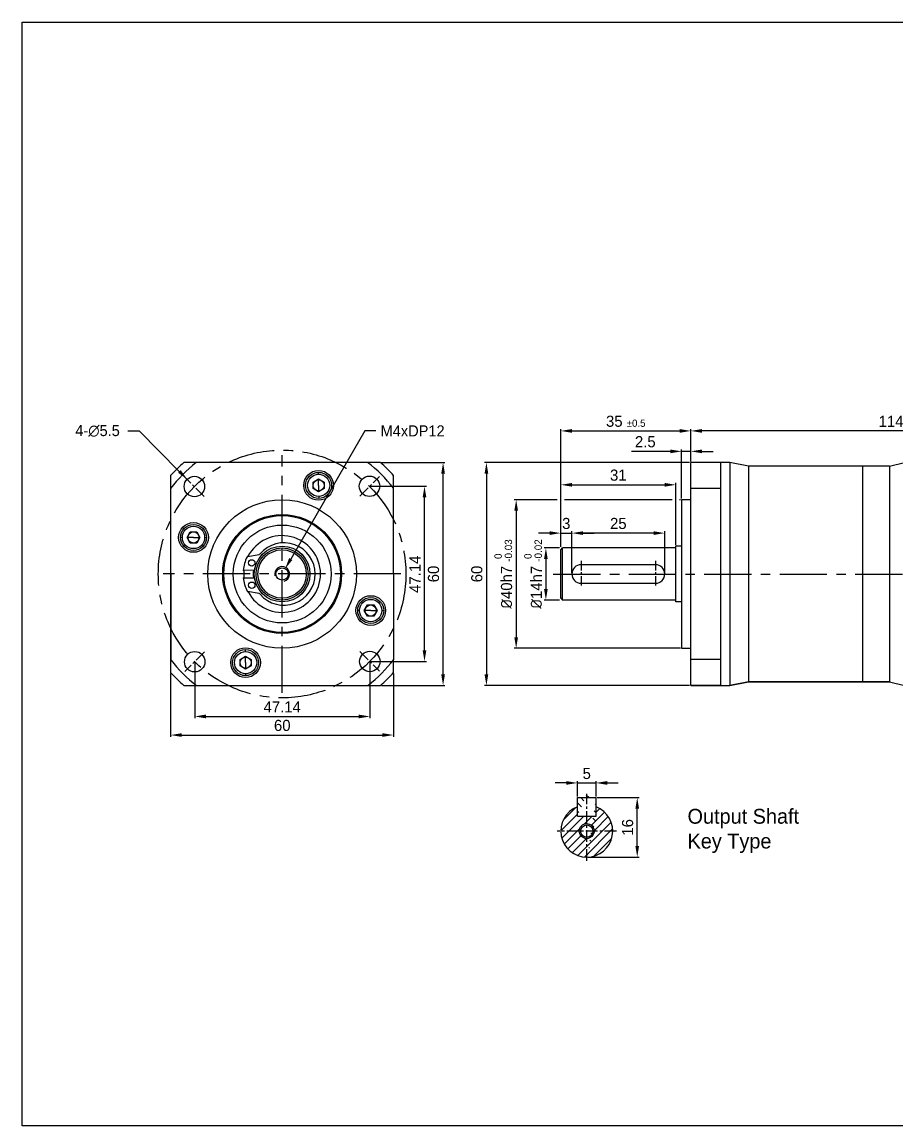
# Model space of a CAD drawing. Header units: millimetres. Extents: x 0 to 420, y 0 to 297.
# Drawn here: x 0 to 235.5, y 0 to 297 of the extents above; entities that cross this region are included whole.
import ezdxf

# ---------------------------------------------------------------- set-up
doc = ezdxf.new("R2010")
doc.units = ezdxf.units.MM
doc.header["$PDSIZE"] = -1
doc.linetypes.add('CENTERX2', pattern=[20.32, 12.7, -2.54, 2.54, -2.54])
doc.layers.add('외형선', color=7, linetype='Continuous', lineweight=25)
for name, color, linetype in [('중심선', 1, 'CENTERX2'), ('치수', 3, 'Continuous'), ('치수선', 3, 'Continuous')]:
    doc.layers.add(name, color=color, linetype=linetype)
doc.styles.add('누리로봇 문자스타일_20230829', font='GOTHIC.TTF')
doc.dimstyles.new('A3기본 치수스타일', dxfattribs={"dimtxt": 3, "dimasz": 3, "dimexe": 0.5, "dimexo": 0.3, "dimgap": 1, "dimtad": 1, "dimtoh": 1, "dimdec": 1, "dimzin": 12, "dimdsep": 46, "dimtxsty": '누리로봇 문자스타일_20230829', "dimcen": 0.09, "dimclrd": 3, "dimclre": 3, "dimclrt": 3, "dimadec": 0, "dimazin": 3, "dimtm": 1e-09, "dimtfac": 1, "dimtdec": 1, "dimtofl": 0, "dimtmove": 0, "dimatfit": 3, "dimfxl": 1, "dimfrac": 2, "dimarcsym": 0})
doc.dimstyles.new('A3지시선 치수스타일', dxfattribs={"dimtxt": 3, "dimasz": 3, "dimexe": 0.5, "dimexo": 0.3, "dimgap": 0.396875, "dimtad": 0, "dimtih": 1, "dimtoh": 1, "dimdec": 1, "dimzin": 12, "dimdsep": 46, "dimtxsty": '누리로봇 문자스타일_20230829', "dimcen": 0.09, "dimclrd": 3, "dimclre": 3, "dimclrt": 3, "dimadec": 0, "dimazin": 3, "dimtm": 1e-09, "dimtfac": 1, "dimtdec": 1, "dimtofl": 0, "dimtmove": 0, "dimatfit": 3, "dimfxl": 1, "dimfrac": 2, "dimarcsym": 0})
doc.dimstyles.new('A3치수선 초과 치수스타일', dxfattribs={"dimtxt": 3, "dimasz": 3, "dimexe": 0.5, "dimexo": 0.3, "dimgap": 1, "dimtad": 1, "dimdec": 1, "dimzin": 12, "dimdsep": 46, "dimtxsty": '누리로봇 문자스타일_20230829', "dimcen": 0.09, "dimclrd": 3, "dimclre": 3, "dimclrt": 3, "dimadec": 0, "dimazin": 3, "dimtm": 1e-09, "dimtfac": 1, "dimtdec": 1, "dimtofl": 0, "dimtmove": 0, "dimatfit": 3, "dimfxl": 1, "dimfrac": 2, "dimarcsym": 0})

# ---------------------------------------------------------------- blocks, each defined once
blk = doc.blocks.new('*D14')
at = {"layer": 'Defpoints', "color": 0}
for p in [(180, 187), (180, 178.5), (145, 155.5)]:
    blk.add_point(p, dxfattribs=at)
at = {"layer": '치수', "color": 3, "lineweight": -2}
for p, q in [((145, 155.8), (145, 187.5)), ((180, 178.8), (180, 187.5)), ((148, 187), (177, 187))]:
    blk.add_line(p, q, dxfattribs=at)
at = {"layer": '치수', "color": 3}
for points in [[(148, 187.5), (148, 186.5), (145, 187)], [(177, 187.5), (177, 186.5), (180, 187)]]:
    blk.add_solid(points, dxfattribs=at)
at = {"layer": '치수', "color": 3, "insert": (162.5, 189.58), "char_height": 3, "attachment_point": 5, "style": '누리로봇 문자스타일_20230829'}
blk.add_mtext('35 {\\H0.65x;%%P0.5}', dxfattribs=at)
blk = doc.blocks.new('*D18')
at = {"layer": 'Defpoints', "color": 0}
for p in [(145, 155.5), (141, 141.5), (145, 141.5)]:
    blk.add_point(p, dxfattribs=at)
at = {"layer": '치수선', "color": 3, "lineweight": -2}
for p, q in [((144.7, 155.5), (140.5, 155.5)), ((141, 152.5), (141, 144.5)), ((144.7, 141.5), (140.5, 141.5))]:
    blk.add_line(p, q, dxfattribs=at)
at = {"layer": '치수선', "color": 3}
for points in [[(140.5, 152.5), (141.5, 152.5), (141, 155.5)], [(140.5, 144.5), (141.5, 144.5), (141, 141.5)]]:
    blk.add_solid(points, dxfattribs=at)
at = {"layer": '치수선', "color": 3, "insert": (137.55, 148.5), "char_height": 3, "attachment_point": 5, "rotation": 90, "style": '누리로봇 문자스타일_20230829'}
blk.add_mtext('{\\fISOCPEUR|b0|i0|c0|p34;%%C}14h7 {\\H0.66x;\\S 0^ -0.02;}', dxfattribs=at)
blk = doc.blocks.new('*D19')
at = {"layer": 'Defpoints', "color": 0}
for p in [(177.5, 168.5), (133, 128.5), (177.5, 128.5)]:
    blk.add_point(p, dxfattribs=at)
at = {"layer": '치수선', "color": 3, "lineweight": -2}
for p, q in [((144, 168.5), (132.5, 168.5)), ((175, 168.5), (146, 168.5)), ((177.2, 168.5), (177, 168.5)), ((133, 165.5), (133, 131.5)), ((177.2, 128.5), (132.5, 128.5))]:
    blk.add_line(p, q, dxfattribs=at)
at = {"layer": '치수선', "color": 3}
for points in [[(132.5, 165.5), (133.5, 165.5), (133, 168.5)], [(132.5, 131.5), (133.5, 131.5), (133, 128.5)]]:
    blk.add_solid(points, dxfattribs=at)
at = {"layer": '치수선', "color": 3, "insert": (129.55, 148.5), "char_height": 3, "attachment_point": 5, "rotation": 90, "style": '누리로봇 문자스타일_20230829'}
blk.add_mtext('{\\fISOCPEUR|b0|i0|c0|p34;%%C}40h7 {\\H0.66x;\\S 0^ -0.03;}', dxfattribs=at)
blk = doc.blocks.new('*D20')
at = {"layer": 'Defpoints', "color": 0}
for p in [(180, 178.5), (125, 118.5), (180, 118.5)]:
    blk.add_point(p, dxfattribs=at)
at = {"layer": '치수선', "color": 3, "lineweight": -2}
for p, q in [((179.7, 178.5), (124.5, 178.5)), ((125, 175.5), (125, 121.5)), ((179.7, 118.5), (124.5, 118.5))]:
    blk.add_line(p, q, dxfattribs=at)
at = {"layer": '치수선', "color": 3}
for points in [[(124.5, 175.5), (125.5, 175.5), (125, 178.5)], [(124.5, 121.5), (125.5, 121.5), (125, 118.5)]]:
    blk.add_solid(points, dxfattribs=at)
at = {"layer": '치수선', "color": 3, "insert": (122.42, 148.5), "char_height": 3, "attachment_point": 5, "rotation": 90, "style": '누리로봇 문자스타일_20230829'}
blk.add_mtext('60', dxfattribs=at)
blk = doc.blocks.new('*D15')
at = {"layer": 'Defpoints', "color": 0}
for p in [(148, 159.5), (148, 148.5), (173, 148.5)]:
    blk.add_point(p, dxfattribs=at)
at = {"layer": '치수', "color": 3, "lineweight": -2}
for p, q in [((148, 148.8), (148, 160)), ((170, 159.5), (151, 159.5)), ((173, 148.8), (173, 160))]:
    blk.add_line(p, q, dxfattribs=at)
at = {"layer": '치수', "color": 3}
for points in [[(151, 160), (151, 159), (148, 159.5)], [(170, 160), (170, 159), (173, 159.5)]]:
    blk.add_solid(points, dxfattribs=at)
at = {"layer": '치수', "color": 3, "insert": (160.5, 162.08), "char_height": 3, "attachment_point": 5, "style": '누리로봇 문자스타일_20230829'}
blk.add_mtext('25', dxfattribs=at)
blk = doc.blocks.new('*D21')
at = {"layer": 'Defpoints', "color": 0}
for p in [(176, 172.5), (145, 155.5), (176, 156)]:
    blk.add_point(p, dxfattribs=at)
at = {"layer": '치수', "color": 3, "lineweight": -2}
for p, q in [((145, 155.8), (145, 173)), ((148, 172.5), (173, 172.5)), ((176, 156.3), (176, 173))]:
    blk.add_line(p, q, dxfattribs=at)
at = {"layer": '치수', "color": 3}
for points in [[(148, 173), (148, 172), (145, 172.5)], [(173, 173), (173, 172), (176, 172.5)]]:
    blk.add_solid(points, dxfattribs=at)
at = {"layer": '치수', "color": 3, "insert": (160.5, 175.08), "char_height": 3, "attachment_point": 5, "style": '누리로봇 문자스타일_20230829'}
blk.add_mtext('31', dxfattribs=at)
blk = doc.blocks.new('*D16')
at = {"layer": 'Defpoints', "color": 0}
for p in [(145, 159.5), (148, 159.5), (148, 148.5)]:
    blk.add_point(p, dxfattribs=at)
at = {"layer": '치수', "color": 3, "lineweight": -2}
for p, q in [((142, 159.5), (139, 159.5)), ((145, 159.8), (145, 160)), ((145, 159.5), (148, 159.5)), ((148, 148.8), (148, 160)), ((151, 159.5), (154, 159.5))]:
    blk.add_line(p, q, dxfattribs=at)
at = {"layer": '치수', "color": 3}
for points in [[(142, 160), (142, 159), (145, 159.5)], [(151, 160), (151, 159), (148, 159.5)]]:
    blk.add_solid(points, dxfattribs=at)
at = {"layer": '치수', "color": 3, "insert": (146.5, 162.08), "char_height": 3, "attachment_point": 5, "style": '누리로봇 문자스타일_20230829'}
blk.add_mtext('3', dxfattribs=at)
blk = doc.blocks.new('*D17')
at = {"layer": 'Defpoints', "color": 0}
for p in [(180, 181.5), (180, 181.5), (177.5, 168.5)]:
    blk.add_point(p, dxfattribs=at)
at = {"layer": '치수', "color": 3, "lineweight": -2}
for p, q in [((174.5, 181.5), (164.02, 181.5)), ((177.5, 168.8), (177.5, 182)), ((180, 181.5), (177.5, 181.5)), ((180, 181.8), (180, 182)), ((183, 181.5), (186, 181.5))]:
    blk.add_line(p, q, dxfattribs=at)
at = {"layer": '치수', "color": 3}
for points in [[(174.5, 182), (174.5, 181), (177.5, 181.5)], [(183, 182), (183, 181), (180, 181.5)]]:
    blk.add_solid(points, dxfattribs=at)
at = {"layer": '치수', "color": 3, "insert": (167.76, 184.08), "char_height": 3, "attachment_point": 5, "style": '누리로봇 문자스타일_20230829'}
blk.add_mtext('2.5', dxfattribs=at)
blk = doc.blocks.new('*D25')
at = {"layer": 'Defpoints', "color": 0}
for p in [(180, 187), (180, 178.5), (294, 176)]:
    blk.add_point(p, dxfattribs=at)
at = {"layer": '치수', "color": 3, "lineweight": -2}
for p, q in [((180, 178.8), (180, 187.5)), ((294, 176.3), (294, 187.5)), ((291, 187), (183, 187))]:
    blk.add_line(p, q, dxfattribs=at)
at = {"layer": '치수', "color": 3}
for points in [[(183, 187.5), (183, 186.5), (180, 187)], [(291, 187.5), (291, 186.5), (294, 187)]]:
    blk.add_solid(points, dxfattribs=at)
at = {"layer": '치수', "color": 3, "insert": (237, 189.56), "char_height": 3, "attachment_point": 5, "style": '누리로봇 문자스타일_20230829'}
blk.add_mtext('114 {\\H0.65x;%%P0.5}', dxfattribs=at)
blk = doc.blocks.new('*D26')
at = {"layer": 'Defpoints', "color": 0}
for p in [(154.5, 92.28), (149.5, 88.33), (154.5, 88.33)]:
    blk.add_point(p, dxfattribs=at)
at = {"layer": '치수선', "color": 3, "lineweight": -2}
for p, q in [((146.5, 92.28), (143.5, 92.28)), ((149.5, 88.63), (149.5, 92.78)), ((149.5, 92.28), (154.5, 92.28)), ((154.5, 88.63), (154.5, 92.78)), ((157.5, 92.28), (160.5, 92.28))]:
    blk.add_line(p, q, dxfattribs=at)
at = {"layer": '치수선', "color": 3}
for points in [[(146.5, 92.78), (146.5, 91.78), (149.5, 92.28)], [(157.5, 92.78), (157.5, 91.78), (154.5, 92.28)]]:
    blk.add_solid(points, dxfattribs=at)
at = {"layer": '치수선', "color": 3, "insert": (152, 94.81), "char_height": 3, "attachment_point": 5, "style": '누리로봇 문자스타일_20230829'}
blk.add_mtext('5', dxfattribs=at)
blk = doc.blocks.new('*D27')
at = {"layer": 'Defpoints', "color": 0}
for p in [(154.5, 88.33), (165.59, 88.33), (152, 72.33)]:
    blk.add_point(p, dxfattribs=at)
at = {"layer": '치수선', "color": 3, "lineweight": -2}
for p, q in [((154.8, 88.33), (166.09, 88.33)), ((165.59, 75.33), (165.59, 85.33)), ((152.3, 72.33), (166.09, 72.33))]:
    blk.add_line(p, q, dxfattribs=at)
at = {"layer": '치수선', "color": 3}
for points in [[(165.09, 85.33), (166.09, 85.33), (165.59, 88.33)], [(165.09, 75.33), (166.09, 75.33), (165.59, 72.33)]]:
    blk.add_solid(points, dxfattribs=at)
at = {"layer": '치수선', "color": 3, "insert": (163.01, 80.33), "char_height": 3, "attachment_point": 5, "rotation": 90, "style": '누리로봇 문자스타일_20230829'}
blk.add_mtext('16', dxfattribs=at)
blk = doc.blocks.new('*D28')
at = {"layer": 'Defpoints', "color": 0}
for p in [(40, 122.04), (100, 122.04), (100, 105.17)]:
    blk.add_point(p, dxfattribs=at)
at = {"layer": '치수선', "color": 3, "lineweight": -2}
for p, q in [((40, 121.74), (40, 104.67)), ((100, 121.74), (100, 104.67)), ((43, 105.17), (97, 105.17))]:
    blk.add_line(p, q, dxfattribs=at)
at = {"layer": '치수선', "color": 3}
for points in [[(43, 105.67), (43, 104.67), (40, 105.17)], [(97, 105.67), (97, 104.67), (100, 105.17)]]:
    blk.add_solid(points, dxfattribs=at)
at = {"layer": '치수선', "color": 3, "insert": (70.04, 107.74), "char_height": 3, "attachment_point": 5, "style": '누리로봇 문자스타일_20230829'}
blk.add_mtext('60', dxfattribs=at)
blk = doc.blocks.new('*D29')
at = {"layer": 'Defpoints', "color": 0}
for p in [(96.46, 178.5), (113.33, 178.5), (96.46, 118.5)]:
    blk.add_point(p, dxfattribs=at)
at = {"layer": '치수선', "color": 3, "lineweight": -2}
for p, q in [((96.76, 178.5), (113.83, 178.5)), ((113.33, 121.5), (113.33, 175.5)), ((96.76, 118.5), (113.83, 118.5))]:
    blk.add_line(p, q, dxfattribs=at)
at = {"layer": '치수선', "color": 3}
for points in [[(112.83, 175.5), (113.83, 175.5), (113.33, 178.5)], [(112.83, 121.5), (113.83, 121.5), (113.33, 118.5)]]:
    blk.add_solid(points, dxfattribs=at)
at = {"layer": '치수선', "color": 3, "insert": (110.76, 148.5), "char_height": 3, "attachment_point": 5, "rotation": 90, "style": '누리로봇 문자스타일_20230829'}
blk.add_mtext('60', dxfattribs=at)
blk = doc.blocks.new('*U30')
at = {"layer": '중심선', "ltscale": 0.25}
blk.add_line((-2.65, -2.65), (2.65, 2.65), dxfattribs=at)
blk = doc.blocks.new('*U31')
at = {"color": 0, "linetype": 'ByBlock', "lineweight": -2}
for p, rotation in [((29.29, 249.7), 90.00000000000001), ((29.37, 202.56), 180), ((76.51, 202.65), 270)]:
    blk.add_blockref('*U30', p, dxfattribs=dict(at, rotation=rotation))
blk.add_blockref('*U30', (76.43, 249.79), dxfattribs=at)
blk = doc.blocks.new('*D32')
at = {"layer": 'Defpoints', "color": 0}
for p in [(70.82, 149.93), (69.17, 147.07)]:
    blk.add_point(p, dxfattribs=at)
at = {"layer": '치수', "color": 3, "lineweight": -2}
for p, q in [((92.23, 187), (72.32, 152.53)), ((95.23, 187), (92.23, 187)), ((69.91, 148.5), (70.09, 148.5)), ((70, 148.41), (70, 148.59))]:
    blk.add_line(p, q, dxfattribs=at)
at = {"layer": '치수', "color": 3}
blk.add_solid([(71.89, 152.78), (72.76, 152.28), (70.82, 149.93)], dxfattribs=at)
at = {"layer": '치수', "color": 3, "insert": (105.13, 187), "char_height": 3, "attachment_point": 5, "style": '누리로봇 문자스타일_20230829'}
blk.add_mtext('{\\fPMingLiU|b0|i0|c129|p0;M4xDP12}', dxfattribs=at)
blk = doc.blocks.new('*D33')
at = {"layer": 'Defpoints', "color": 0}
for p in [(44.45, 173.98), (48.33, 170.08)]:
    blk.add_point(p, dxfattribs=at)
at = {"layer": '치수', "color": 3, "lineweight": -2}
for p, q in [((28.5, 187), (31.5, 187)), ((31.5, 187), (42.33, 176.11)), ((46.3, 172.03), (46.48, 172.03)), ((46.39, 171.94), (46.39, 172.12))]:
    blk.add_line(p, q, dxfattribs=at)
at = {"layer": '치수', "color": 3}
blk.add_solid([(42.69, 176.46), (41.98, 175.75), (44.45, 173.98)], dxfattribs=at)
at = {"layer": '치수', "color": 3, "insert": (20.32, 187), "char_height": 3, "attachment_point": 5, "style": '누리로봇 문자스타일_20230829'}
blk.add_mtext('{\\fPMingLiU|b0|i0|c129|p0;4-\\fPMingLiU|b0|i0|c136|p0;∅5.5}', dxfattribs=at)
blk = doc.blocks.new('*D34')
at = {"layer": 'Defpoints', "color": 0}
for p in [(93.53, 172.11), (108.33, 172.11), (93.61, 124.97)]:
    blk.add_point(p, dxfattribs=at)
at = {"layer": '치수선', "color": 3, "lineweight": -2}
for p, q in [((93.83, 172.11), (108.83, 172.11)), ((108.33, 127.97), (108.33, 169.11)), ((93.91, 124.97), (108.83, 124.97))]:
    blk.add_line(p, q, dxfattribs=at)
at = {"layer": '치수선', "color": 3}
for points in [[(107.83, 169.11), (108.83, 169.11), (108.33, 172.11)], [(107.83, 127.97), (108.83, 127.97), (108.33, 124.97)]]:
    blk.add_solid(points, dxfattribs=at)
at = {"layer": '치수선', "color": 3, "insert": (105.76, 148.43), "char_height": 3, "attachment_point": 5, "rotation": 90, "style": '누리로봇 문자스타일_20230829'}
blk.add_mtext('47.14', dxfattribs=at)
blk = doc.blocks.new('*D35')
at = {"layer": 'Defpoints', "color": 0}
for p in [(46.47, 124.89), (93.61, 124.97), (93.61, 110.17)]:
    blk.add_point(p, dxfattribs=at)
at = {"layer": '치수선', "color": 3, "lineweight": -2}
for p, q in [((46.47, 124.59), (46.47, 109.67)), ((93.61, 124.67), (93.61, 109.67)), ((49.47, 110.17), (90.61, 110.17))]:
    blk.add_line(p, q, dxfattribs=at)
at = {"layer": '치수선', "color": 3}
for points in [[(49.47, 110.67), (49.47, 109.67), (46.47, 110.17)], [(90.61, 110.67), (90.61, 109.67), (93.61, 110.17)]]:
    blk.add_solid(points, dxfattribs=at)
at = {"layer": '치수선', "color": 3, "insert": (70.03, 112.74), "char_height": 3, "attachment_point": 5, "style": '누리로봇 문자스타일_20230829'}
blk.add_mtext('47.14', dxfattribs=at)

msp = doc.modelspace()

# ---------------------------------------------------------------- hatches: boundary and pattern name
h = msp.add_hatch()
h.set_pattern_fill('ANSI31', color=256, scale=0.5, angle=90)
h.set_pattern_definition([(135, (-5, 1.2398), (-1.122532, -1.122532), [])])
edge = h.paths.add_edge_path()
edge.add_line((149.5, 88.33), (154.5, 88.33))
edge.add_line((152, 71.33), (152, 89.33))
edge.add_line((149.5, 83.33), (154.5, 83.33))
edge.add_line((154.5, 83.33), (154.5, 88.33))
edge = h.paths.add_edge_path()
edge.add_line((149.5, 88.33), (154.5, 88.33))
edge.add_line((149.5, 83.33), (149.5, 88.33))
edge.add_line((149.5, 83.33), (154.5, 83.33))
edge.add_line((152, 71.33), (152, 89.33))
h = msp.add_hatch()
h.set_pattern_fill('ANSI31', color=256, scale=0.5)
h.set_pattern_definition([(45, (-5, 1.2398), (-1.122532, 1.122532), [])])
h.paths.add_polyline_path([(154.5, 85.87), (154.5, 83.33), (152, 83.33), (152, 81.33, -0.414214), (154, 79.33), (159, 79.33, 0.310868)])
h.paths.add_polyline_path([(152, 83.33), (149.5, 83.33), (149.5, 85.87, 0.310868), (145, 79.33), (150, 79.33, -0.414214), (152, 81.33)])
h.paths.add_polyline_path([(152, 77.33, -0.414214), (150, 79.33), (145, 79.33, 0.414214), (152, 72.33)])
h.paths.add_polyline_path([(159, 79.33), (154, 79.33, -0.414214), (152, 77.33), (152, 72.33, 0.414214)])

# ---------------------------------------------------------------- linework, layer by layer
at = {"color": 7, "linetype": 'Continuous', "lineweight": 25}
for p, q in [((93.01, 178.54), (46.88, 178.46)), ((96.46, 178.5), (93.06, 178.5)), ((188, 178.54), (180, 178.54)), ((180, 118.46), (180, 178.54)), ((188, 178.54), (188, 118.46)), ((190.5, 178.5), (188, 178.5)), ((195.5, 177.5), (190.5, 178.5)), ((190.5, 178.5), (190.5, 118.5)), ((233.5, 177.5), (237.5, 178.5)), ((233.5, 177.5), (195.5, 177.5)), ((195.5, 177.5), (195.5, 119.5)), ((226.33, 119.5), (226.33, 177.5)), ((233.5, 177.5), (233.5, 119.5)), ((40, 174.96), (40, 171.56)), ((78.33, 173.22), (79.83, 174.09)), ((78.33, 171.48), (78.33, 173.22)), ((79.83, 174.09), (81.33, 173.22)), ((79.83, 172.35), (79.83, 173.85)), ((79.83, 172.35), (79.83, 170.85)), ((81.33, 173.22), (81.33, 171.49)), ((39.96, 171.51), (40.04, 125.38)), ((79.83, 170.62), (78.33, 171.48)), ((81.33, 171.49), (79.83, 170.62)), ((100.04, 125.49), (99.96, 171.62)), ((180, 171.62), (188, 171.62)), ((180, 168.5), (177.5, 168.5)), ((177.5, 168.5), (177.5, 128.5)), ((69.97, 164.2), (69.97, 164.5)), ((44.41, 158.33), (45.28, 159.83)), ((45.28, 156.83), (44.41, 158.33)), ((46.15, 158.33), (44.65, 158.33)), ((45.28, 159.83), (47.01, 159.83)), ((46.15, 158.33), (47.65, 158.33)), ((47.01, 159.83), (47.88, 158.33)), ((47.88, 158.33), (47.02, 156.83)), ((47.02, 156.83), (45.28, 156.83)), ((69.99, 155), (69.99, 155.5)), ((145, 155), (145.5, 155.5)), ((145, 142), (145, 155)), ((145.5, 141.5), (145.5, 155.5)), ((176, 155.5), (145.5, 155.5)), ((176, 141), (176, 156)), ((177.5, 156), (176, 156)), ((60.7, 153.2), (63.79, 153.75)), ((62.57, 149.49), (59.55, 149.48)), ((170.5, 151.01), (150.5, 151.01)), ((150.5, 151.01), (150.5, 151.01)), ((170.5, 151.01), (150.5, 151.01)), ((170.5, 151.01), (170.5, 151.01)), ((59.55, 147.48), (62.57, 147.49)), ((150.5, 146.01), (170.5, 146.01)), ((63.81, 143.22), (60.72, 143.76)), ((70.01, 142), (70.01, 141.5)), ((92.12, 138.67), (92.98, 140.17)), ((92.98, 140.17), (94.72, 140.17)), ((94.72, 140.17), (95.59, 138.67)), ((145, 142), (145.5, 141.5)), ((176, 141.5), (145.5, 141.5)), ((177.5, 141), (176, 141)), ((92.99, 137.17), (92.12, 138.67)), ((93.85, 138.67), (92.35, 138.67)), ((94.72, 137.17), (92.99, 137.17)), ((93.85, 138.67), (95.35, 138.67)), ((95.59, 138.67), (94.72, 137.17)), ((70.03, 132.8), (70.03, 132.5)), ((177.5, 128.5), (180, 128.5)), ((177.5, 128.5), (180, 128.5)), ((58.67, 125.51), (60.17, 126.38)), ((58.67, 123.78), (58.67, 125.51)), ((60.17, 126.38), (61.67, 125.52)), ((60.17, 124.65), (60.17, 126.15)), ((61.67, 125.52), (61.67, 123.78)), ((100, 122.04), (100, 125.44)), ((188, 125.49), (180, 125.49)), ((60.17, 122.91), (58.67, 123.78)), ((60.17, 124.65), (60.17, 123.15)), ((61.67, 123.78), (60.17, 122.91)), ((190.5, 118.5), (195.5, 119.5)), ((195.5, 119.5), (190.5, 118.5)), ((195.5, 119.5), (233.5, 119.5)), ((233.5, 119.5), (195.5, 119.5)), ((233.5, 119.5), (237.5, 118.5)), ((43.54, 118.5), (46.94, 118.5)), ((46.99, 118.46), (93.12, 118.54)), ((180, 118.54), (188, 118.54)), ((188, 118.46), (180, 118.46)), ((188, 118.5), (190.5, 118.5)), ((188, 118.5), (190.5, 118.5))]:
    msp.add_line(p, q, dxfattribs=at)
for p, q in [((150.5, 151.01), (150.5, 151.01)), ((150.5, 146.02), (150.5, 146.01)), ((149.5, 83.33), (149.5, 88.33)), ((149.5, 88.33), (154.5, 88.33)), ((154.5, 83.33), (154.5, 88.33)), ((149.5, 83.33), (154.5, 83.33))]:
    msp.add_line(p, q)
msp.add_lwpolyline([(0, 297), (420, 297), (420, 0), (0, 0)], close=True)
at = {"color": 7, "linetype": 'Continuous', "lineweight": 25, "flags": 128}
for points in [[(79.83, 175.35), (79.83, 175.45), (79.83, 175.54), (79.83, 175.63), (79.83, 175.71), (79.82, 175.77), (79.82, 175.82), (79.82, 175.84), (79.82, 175.85)], [(79.84, 169.35), (79.84, 169.26), (79.84, 169.16), (79.84, 169.08), (79.84, 169), (79.84, 168.94), (79.84, 168.89), (79.84, 168.86), (79.84, 168.85)], [(43.15, 158.33), (43.05, 158.33), (42.96, 158.33), (42.87, 158.33), (42.79, 158.33), (42.73, 158.32), (42.68, 158.32), (42.66, 158.32), (42.65, 158.32)], [(49.15, 158.34), (49.24, 158.34), (49.34, 158.34), (49.42, 158.34), (49.5, 158.34), (49.56, 158.34), (49.61, 158.34), (49.64, 158.34), (49.65, 158.34)], [(90.85, 138.66), (90.76, 138.66), (90.66, 138.66), (90.58, 138.66), (90.5, 138.66), (90.44, 138.66), (90.39, 138.66), (90.36, 138.66), (90.35, 138.66)], [(96.85, 138.67), (96.95, 138.67), (97.04, 138.67), (97.13, 138.67), (97.21, 138.67), (97.27, 138.68), (97.32, 138.68), (97.34, 138.68), (97.35, 138.68)], [(60.16, 127.65), (60.16, 127.74), (60.16, 127.84), (60.16, 127.92), (60.16, 128), (60.16, 128.06), (60.16, 128.11), (60.16, 128.14), (60.16, 128.15)], [(60.17, 121.65), (60.17, 121.55), (60.17, 121.46), (60.17, 121.37), (60.17, 121.29), (60.18, 121.23), (60.18, 121.18), (60.18, 121.16), (60.18, 121.15)]]:
    msp.add_lwpolyline(points, dxfattribs=at)
at = {"color": 7, "linetype": 'Continuous', "lineweight": 25}
for centre, radius in [((79.83, 172.35), 4), ((79.83, 172.35), 3.5), ((79.83, 172.35), 3), ((46.39, 172.03), 2.75), ((79.83, 172.35), 1.5), ((93.53, 172.11), 2.75), ((70, 148.5), 20), ((70, 148.5), 16), ((70, 148.5), 15.7), ((46.15, 158.33), 4), ((46.15, 158.33), 3.5), ((46.15, 158.33), 3), ((70, 148.5), 13.17), ((46.15, 158.33), 1.5), ((70, 148.5), 7.5), ((70, 148.5), 7), ((70, 148.5), 6.5), ((61.83, 151.49), 0.85), ((61.84, 145.49), 0.85), ((93.85, 138.67), 4), ((93.85, 138.67), 3.5), ((93.85, 138.67), 3), ((93.85, 138.67), 1.5), ((60.17, 124.65), 4), ((60.17, 124.65), 3.5), ((93.61, 124.97), 2.75), ((46.47, 124.89), 2.75), ((60.17, 124.65), 3), ((60.17, 124.65), 1.5)]:
    msp.add_circle(centre, radius, dxfattribs=at)
msp.add_circle((152, 79.33), 2)
for centre, radius, start, end in [((70, 148.5), 37.84, 127.6548, 142.5481), ((70, 148.5), 40, 131.4096, 138.5904), ((70, 148.5), 37.84, 37.6548, 52.5481), ((70, 148.5), 40, 41.4096, 48.5904), ((70, 148.5), 10.33, 207.4006, 152.8023), ((70.5, 148.5), 8.4, 220.4108, 139.7921), ((70, 148.5), 10.5, 154.0494, 174.6364), ((60.74, 153.01), 0.2, 100.1015, 154.0494), ((63.7, 154.25), 0.5, 280.1015, 319.7922), ((70, 148.5), 10.33, 174.548, 185.6549), ((70, 148.5), 10.5, 185.5665, 206.1535), ((60.75, 143.96), 0.2, 206.1535, 260.1015), ((63.72, 142.73), 0.5, 40.4108, 80.1015), ((70, 148.5), 37.84, 217.6548, 232.5481), ((70, 148.5), 37.84, 307.6548, 322.5481), ((70, 148.5), 40, 221.4096, 228.5904), ((70, 148.5), 40, 311.4096, 318.5904)]:
    msp.add_arc(centre, radius, start, end, dxfattribs=at)
at = {"color": 8, "linetype": 'Continuous', "lineweight": 25}
msp.add_arc((70, 148.5), 7.8, 172.7356, 187.4673, dxfattribs=at)
for centre, radius, start, end in [((70, 148.51), 2, 284.9427, 195.214), ((150.5, 148.51), 2.5, 90, 270), ((170.5, 148.51), 2.5, 270, 90), ((152, 79.33), 7, 110.9248, 69.0752)]:
    msp.add_arc(centre, radius, start, end)
at = {"color": 7, "linetype": 'Continuous', "lineweight": 25}
for points in [[(70, 178.5), (68.21, 178.5), (64.64, 178.5), (59.35, 178.5), (54.14, 178.5), (48.88, 178.5), (45.36, 178.5), (43.54, 178.5)], [(100, 148.5), (100, 150.29), (100, 153.86), (100, 159.15), (100, 164.36), (100, 169.62), (100, 173.14), (100, 174.96)], [(40, 148.5), (40, 146.71), (40, 143.14), (40, 137.85), (40, 132.64), (40, 127.38), (40, 123.86), (40, 122.04)], [(70, 118.5), (71.79, 118.5), (75.36, 118.5), (80.65, 118.5), (85.86, 118.5), (91.12, 118.5), (94.64, 118.5), (96.46, 118.5)]]:
    msp.add_open_spline(points, degree=3, knots=[0, 0, 0, 0, 0.201306, 0.401184, 0.596806, 0.792392, 1, 1, 1, 1], dxfattribs=at)
at = {"layer": '외형선', "linetype": 'Continuous', "lineweight": 25}
for centre in [(70, 148.5), (152, 79.32)]:
    msp.add_circle(centre, 1.65, dxfattribs=at)
at = {"layer": '중심선'}
for p, q in [((70, 116.5), (70, 180.5)), ((102, 148.51), (38, 148.51)), ((143, 148.5), (296, 148.5))]:
    msp.add_line(p, q, dxfattribs=at)
at = {"layer": '중심선', "ltscale": 0.2}
for p, q in [((150.5, 152), (150.5, 145)), ((170.5, 152), (170.5, 145))]:
    msp.add_line(p, q, dxfattribs=at)
at = {"layer": '중심선', "ltscale": 0.25}
for p, q in [((152, 71.33), (152, 89.33)), ((160, 79.33), (144, 79.33))]:
    msp.add_line(p, q, dxfattribs=at)
at = {"layer": '중심선'}
msp.add_circle((70, 148.5), 33.33, dxfattribs=at)

# ---------------------------------------------------------------- block references
msp.add_blockref('*U31', (17.1, -77.68))

# ---------------------------------------------------------------- texts
at = {"color": 3, "ltscale": 0.5, "insert": (179.13, 85.31), "char_height": 4, "width": 69.668, "attachment_point": 1, "style": '누리로봇 문자스타일_20230829'}
msp.add_mtext('Output Shaft\\PKey Type', dxfattribs=at)

# ---------------------------------------------------------------- dimensions: what is measured, and where the dimension line sits
at = {"layer": '치수'}
for p1, picture, middle in [((145, 155.5), '*D14', (162.5, 189.58)), ((294, 176), '*D25', (237, 189.56))]:
    dim = msp.add_linear_dim(base=(180, 187), p1=p1, p2=(180, 178.5), text='<> {\\H0.65x;%%P0.5}', dimstyle='A3기본 치수스타일', override={"dimtmove": 0}, dxfattribs=at)
    dim.commit()
    dim.dimension.update_dxf_attribs({"geometry": picture, "text_midpoint": middle})
for p1, p2, text, picture, middle in [((48.33, 170.08), (44.45, 173.98), '{\\fPMingLiU|b0|i0|c129|p0;4-\\fPMingLiU|b0|i0|c136|p0;<>}', '*D33', (20.32, 187)), ((69.17, 147.07), (70.82, 149.93), '{\\fPMingLiU|b0|i0|c129|p0;M4xDP12}', '*D32', (105.13, 187))]:
    dim = msp.add_diameter_dim_2p(p1=p1, p2=p2, text=text, dimstyle='A3지시선 치수스타일', dxfattribs=at)
    dim.commit()
    dim.dimension.update_dxf_attribs({"geometry": picture, "text_midpoint": middle, "dimtype": 163})
for base, p1, p2, picture, middle in [((180, 181.5), (177.5, 168.5), (180, 181.5), '*D17', (167.76, 181.5)), ((148, 159.5), (145, 159.5), (148, 148.5), '*D16', (146.5, 159.5))]:
    dim = msp.add_linear_dim(base=base, p1=p1, p2=p2, dimstyle='A3기본 치수스타일', override={"dimtofl": 1}, dxfattribs=at)
    dim.commit()
    dim.dimension.update_dxf_attribs({"geometry": picture, "text_midpoint": middle, "dimtype": 160})
dim = msp.add_linear_dim(base=(176, 172.5), p1=(145, 155.5), p2=(176, 156), dimstyle='A3기본 치수스타일', dxfattribs=at)
dim.commit()
dim.dimension.update_dxf_attribs({"geometry": '*D21', "text_midpoint": (160.5, 175.08)})
dim = msp.add_linear_dim(base=(148, 159.5), p1=(173, 148.5), p2=(148, 148.5), dimstyle='A3기본 치수스타일', override={"dimtofl": 1}, dxfattribs=at)
dim.commit()
dim.dimension.update_dxf_attribs({"geometry": '*D15', "text_midpoint": (160.5, 162.08)})
at = {"layer": '치수선'}
dim = msp.add_linear_dim(base=(113.33, 178.5), p1=(96.46, 118.5), p2=(96.46, 178.5), angle=90, dimstyle='A3기본 치수스타일', dxfattribs=at)
dim.commit()
dim.dimension.update_dxf_attribs({"geometry": '*D29', "text_midpoint": (113.33, 148.5), "dimtype": 160})
dim = msp.add_linear_dim(base=(125, 118.5), p1=(180, 178.5), p2=(180, 118.5), angle=90, dimstyle='A3기본 치수스타일', override={"dimtmove": 0}, dxfattribs=at)
dim.commit()
dim.dimension.update_dxf_attribs({"geometry": '*D20', "text_midpoint": (122.42, 148.5)})
for base, p1, p2, text, dimstyle, picture, middle in [((108.33, 172.11), (93.61, 124.97), (93.53, 172.11), '47.14', 'A3기본 치수스타일', '*D34', (108.33, 148.43)), ((141, 141.5), (145, 155.5), (145, 141.5), '{\\fISOCPEUR|b0|i0|c0|p34;%%C}<>h7 {\\H0.66x;\\S 0^ -0.02;}', 'A3치수선 초과 치수스타일', '*D18', (141, 148.5))]:
    dim = msp.add_linear_dim(base=base, p1=p1, p2=p2, angle=90, text=text, dimstyle=dimstyle, dxfattribs=at)
    dim.commit()
    dim.dimension.update_dxf_attribs({"geometry": picture, "text_midpoint": middle, "dimtype": 160})
dim = msp.add_linear_dim(base=(133, 128.5), p1=(177.5, 168.5), p2=(177.5, 128.5), angle=90, text='{\\fISOCPEUR|b0|i0|c0|p34;%%C}<>h7 {\\H0.66x;\\S 0^ -0.03;}', dimstyle='A3기본 치수스타일', override={"dimtmove": 0}, dxfattribs=at)
dim.commit()
dim.dimension.update_dxf_attribs({"geometry": '*D19', "text_midpoint": (129.55, 148.5)})
dim = msp.add_linear_dim(base=(93.61, 110.17), p1=(46.47, 124.89), p2=(93.61, 124.97), text='47.14', dimstyle='A3기본 치수스타일', dxfattribs=at)
dim.commit()
dim.dimension.update_dxf_attribs({"geometry": '*D35', "text_midpoint": (70.03, 110.17), "dimtype": 160})
dim = msp.add_linear_dim(base=(100, 105.17), p1=(40, 122.04), p2=(100, 122.04), dimstyle='A3기본 치수스타일', dxfattribs=at)
dim.commit()
dim.dimension.update_dxf_attribs({"geometry": '*D28', "text_midpoint": (70.04, 105.17), "dimtype": 160})
dim = msp.add_linear_dim(base=(154.5, 92.28), p1=(149.5, 88.33), p2=(154.5, 88.33), dimstyle='A3기본 치수스타일', override={"dimtofl": 1}, dxfattribs=at)
dim.commit()
dim.dimension.update_dxf_attribs({"geometry": '*D26', "text_midpoint": (152, 94.81)})
dim = msp.add_linear_dim(base=(165.59, 88.33), p1=(152, 72.33), p2=(154.5, 88.33), angle=90, dimstyle='A3치수선 초과 치수스타일', override={"dimtofl": 1}, dxfattribs=at)
dim.commit()
dim.dimension.update_dxf_attribs({"geometry": '*D27', "text_midpoint": (165.59, 80.33), "dimtype": 160})

doc.saveas('drawing.dxf')
